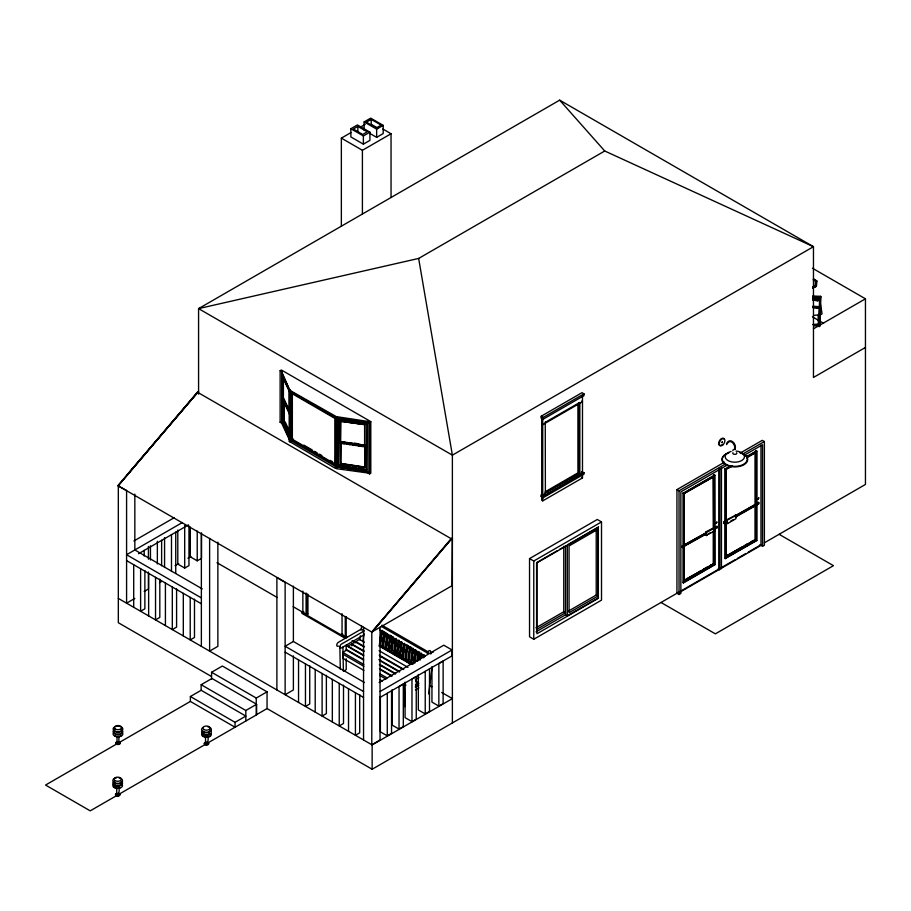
<?xml version="1.0" encoding="UTF-8"?>
<svg xmlns="http://www.w3.org/2000/svg" width="911" height="911" viewBox="0 0 911 911"><rect width="100%" height="100%" fill="white"/><g stroke="black" fill="none" stroke-linecap="round" stroke-linejoin="round"><path stroke-width="1.37" d="M819.103 326.115A181.46 28.332 83.6 0 1 819.148 314.659L819.285 307.394L819.479 308.077A180.378 28.173 83.6 0 0 819.308 326.673M820.116 326.001A181.46 28.332 83.6 0 1 820.151 314.546L820.173 313.635M819.479 308.077L817.178 308.339L817.019 307.656L819.501 307.326L819.82 297.874L813.329 297.487L813.159 296.041L820.663 296.326L820.344 315.16A180.435 28.173 83.6 0 0 820.299 325.261M812.806 306.244L819.308 306.643L819.501 307.326L819.536 299.833L819.729 300.528L817.44 300.778L813.238 300.14L813.033 299.446L819.763 299.765L819.627 297.191L817.361 297.453L817.531 298.136M820.333 305.914L820.663 296.326M813.329 297.487L813.352 296.724L820.857 297.009M812.76 288.172L816.427 286.282L816.916 281.055L813.477 278.834M359.879 639.966L360.414 635.764M361.12 630.161L361.644 625.948M362.954 641.743L364.013 633.327M428.66 693.886L431.951 667.649M379.477 644.316L381.219 630.571M381.925 630.298L380.001 645.409L379.306 645.694M384.579 633.304L382.836 647.049L382.13 647.322L380.479 646.366L382.404 631.255L383.098 630.981L382.745 633.726M381.88 640.592L382.221 637.848M382.13 647.322L384.055 632.211L384.749 631.927M387.403 634.944L385.66 648.678L384.954 648.951L383.303 648.006L385.228 632.883L385.922 632.61M385.399 636.732L385.752 633.988M384.954 648.951L386.879 633.84L387.585 633.566M386.139 649.634L388.052 634.523L389.714 635.479L387.79 650.591L386.139 649.634L388.485 650.317L390.409 635.195M387.357 645.239L387.71 642.483M388.234 638.36L388.576 635.616M393.233 636.835L391.32 651.946L390.614 652.219L388.963 651.263L390.887 636.151L391.582 635.878M390.01 648.245L390.363 645.5M390.887 641.378L391.24 638.622M390.614 652.219L392.539 637.108L390.887 636.151M393.45 653.859L395.363 638.736L396.069 638.463L394.144 653.574L393.45 653.859L391.787 652.902L393.711 637.78M393.711 643.007L394.064 640.262M396.536 639.42L394.622 654.531L396.274 655.487L396.968 655.214L398.722 641.469M395.499 652.88L395.841 650.135M396.365 646.013L396.718 643.268M396.274 655.487L398.198 640.376L398.893 640.091M399.098 657.116L401.022 642.004L401.717 641.731L399.804 656.842L399.098 657.116L397.447 656.171L399.371 641.048M397.447 656.171L398.153 655.886L398.494 653.141M399.2 647.641L399.542 644.897M404.552 643.36L402.628 658.482L401.933 658.755L400.271 657.799L402.195 642.688M401.33 654.77L400.977 657.526L400.271 657.799M401.853 650.648L402.195 647.903M401.933 658.755L403.846 643.633M403.106 659.427L405.031 644.316L406.682 645.273L404.757 660.384L403.106 659.427L405.452 660.111L407.376 644.999M404.678 652.287L405.031 649.532M410.201 646.628L408.287 661.739L407.581 662.024L405.93 661.067L407.855 645.945L408.549 645.671L408.208 648.416M407.581 662.024L409.506 646.901L407.855 645.945M412.865 649.634L411.112 663.379L410.417 663.652L408.766 662.696L410.679 647.584L411.385 647.311L411.032 650.055M410.417 663.652L412.33 648.541L413.036 648.256M412.808 659.928L413.161 657.184M413.685 653.062L414.038 650.317M413.412 663.914L415.165 650.169L415.86 649.896M414.289 662.263L415.689 651.263M414.767 663.219L416.338 650.853L417.99 651.798L416.771 661.42M416.509 654.69L416.862 651.946M417.466 661.147L418.696 651.524M418.115 660.726L419.162 652.481L419.869 652.208M419.162 657.696L419.515 654.952M419.948 660.304L420.814 653.438M420.825 658.653L421.52 653.164M421.474 658.232L421.998 654.109M423.296 657.81L423.649 655.066L424.344 654.793L424.002 657.537M118.908 736.02L118.863 743.137L117.063 742.772M118.612 787.616C120.036 789.154 118.498 797.763 116.995 794.164M207.435 736.498C209.667 737.83 206.239 747.68 206.171 742.92M732.797 450.706L733.389 449.43M726.454 443.828C730.246 435.948 737.899 445.399 734.63 449.601C735.986 444.409 729.734 437.519 726.671 444.545M364.719 424.72L340.486 421.281L364.821 424.492L362.134 424.093M366.769 447.13L338.744 442.883M364.821 445.194L340.486 441.983L340.691 420.836M366.769 423.148L366.461 470.156L338.436 465.897L338.949 419.857M364.924 446.618L364.821 467.537L340.691 463.881L340.896 442.723M118.02 485.529L197.391 392.174L451.514 538.891L372.144 632.245L118.123 485.836L197.698 392.356M134.839 598.413L126.583 603.173L126.583 490.482L118.123 485.836L198.575 391.331L127.141 474.802M451.161 538.697L371.79 632.052L371.79 744.742L380.046 739.983L380.046 627.28M335.555 416.805L336.876 416.703L336.466 468.687L368.01 473.014L369.57 473.914L370.8 473.208L370.8 421.622L369.57 422.328L368.01 421.429L336.876 416.703L336.876 468.288L335.555 468.391L335.965 416.407L289.8 390.318L281.693 371.597L280.132 370.697L280.132 422.283L281.693 423.182L289.983 441.14L289.288 441.38L289.288 389.794M335.555 468.391L289.288 441.38M363.899 670.405L343.026 658.346L342.912 652.424L346.442 650.101L363.637 660.019M350.86 128.713L357.408 124.932L369.923 132.163L369.923 140.374L363.375 144.154L350.86 136.935L350.86 128.713L363.375 135.944L369.923 132.163M364.138 130.125L364.138 121.915L370.675 118.134L383.201 125.365L383.201 133.575L376.653 137.356L369.82 133.405M357.852 126.413L353.297 129.043L362.692 134.464L367.247 131.833L357.852 126.413L357.852 131.674M371.221 119.375L366.381 122.176L376.334 127.927L381.174 125.126L371.221 119.375L371.221 124.306L377.86 128.144M341.352 226.327L341.352 138.13L350.906 132.619M360.449 127.107L365.22 124.352M364.138 121.915L376.653 129.134L383.201 125.365M341.352 138.13L362.407 150.292L391.047 133.758L391.047 197.493M865.45 347.444L813.466 377.45L813.466 246.687L559.661 100.153L198.575 308.624L198.575 394.156M418.65 258.439L604.733 150.998L813.466 246.687L452.38 455.158L198.575 308.624L418.65 258.439L452.38 455.158L452.38 722.935M280.132 370.697L281.362 369.991L370.8 421.622M280.132 422.283L281.362 421.577M133.906 540.975L174.172 517.721M182.428 522.493L126.583 554.731L201.365 597.901M138.495 553.74L188.52 524.861M175.071 565.651L178.727 563.545M187.962 558.215L190.923 556.496M144.166 591.467L148.425 589.007L148.425 571.983M159.493 582.619L161.623 581.389M177.793 530.031L177.793 564.08L184.694 568.065L188.964 565.606L188.964 525.886M190.319 527.059L190.319 556.849L197.22 560.834L201.49 558.375L201.49 532.844M541.202 416.225L581.981 392.687L584.008 393.848L584.008 395.602L543.229 419.151L541.202 417.978L541.202 416.225L543.229 417.397L584.008 393.848M541.202 417.978L542.728 418.274L542.728 495.322L545.382 493.785L545.256 422.066M545.382 422.294L579.829 402.4L579.829 473.902L582.482 472.365L582.482 395.317M344.813 637.04L346.191 636.242L346.658 637.575L345.269 638.372L301.94 613.354L301.94 612.294L303.329 611.497M303.784 611.759L302.862 612.294L302.862 591.091M305.629 614.424L307.007 613.627L307.929 614.162L307.929 594.291M306.551 614.959L307.929 614.162M211.58 679.242L211.58 672.261L222.375 666.032L267.048 691.825L267.048 708.576L372.144 769.26L719.007 568.999M813.466 328.825L865.45 298.819L865.45 484.447L764.352 542.819M205.601 744.241L90.223 810.847L45.55 785.054L190.376 701.436L190.376 696.516L235.049 722.309L245.833 716.08L201.16 690.287L201.16 684.708L211.956 678.467L256.629 704.26L256.629 714.782L208.05 742.818M190.376 696.516L201.16 690.287M545.256 491.735L577.927 472.877L577.927 404.632M582.482 472.365L581.469 471.784L584.008 472.661L584.008 474.119L543.229 497.657L541.202 496.495L541.202 495.026L542.728 495.322M545.598 492.487L578.815 473.321L580.842 474.483L546.395 494.81L544.368 493.204M546.828 492.225L578.815 473.754L578.815 402.696M541.202 496.495L542.728 496.78L542.728 500.879L582.482 477.922L582.482 473.834M541.202 495.026L543.229 496.199L584.008 472.661M364.446 682.533L293.388 641.503L285.132 646.263L363.546 691.54M340.657 634.648L342.046 633.851M341.579 635.183L342.969 634.386M301.94 612.294L345.269 637.313L346.658 636.516M363.796 635.001L341.488 647.88A2.334 1.355 -60 0 1 339.837 646.924A2.334 1.355 -60 0 1 341.488 644.066L364.32 630.879L361.246 629.114L338.414 642.289A2.334 1.355 -60 0 0 336.763 645.159A2.334 1.355 -60 0 0 338.414 646.104M211.58 672.261L256.253 698.054L267.048 691.825M351.874 645.899L351.874 643.986L355.415 641.936L364.013 646.901M201.16 684.708L245.833 710.5L256.629 704.26M267.048 708.576L256.253 714.816L256.253 698.054M529.542 558.591L597.286 519.475L601.511 521.923L601.511 600.144L533.766 639.26L529.542 636.812L529.542 558.591L533.766 561.028L601.511 521.923M344.324 670.69L346.214 669.608L346.214 658.733M557.088 550.825L536.59 562.668L536.59 629.478L565.526 612.773L563.761 611.759L536.032 627.759M559.502 549.435L565.526 545.962L565.526 614.811L567.291 615.836L598.55 597.787M598.55 526.888L567.291 544.937L567.291 615.836M734.414 449.351L735.177 449.282M727.194 465.122L680.87 491.872L680.87 593.437L679.037 594.496L676.941 593.289L676.941 489.606L724.496 462.15M740.336 453.006L762.291 440.332L764.375 441.539L764.375 545.222L762.553 546.281L759.933 544.767M676.941 489.606L679.037 490.813L725.372 464.063M742.431 454.213L764.375 441.539M744.264 455.272L762.553 444.716L762.553 546.281M682.703 582.402L683.489 582.858L714.907 564.718L714.645 475.098L683.227 493.227L683.227 582.71L714.645 564.569L714.645 530.487M729.95 466.261L725.11 469.051L725.11 558.523L756.79 540.542L756.79 451.059L755.743 450.455L755.743 539.938L756.79 540.542M746.861 456.491L756.529 450.911L756.529 540.382L725.11 558.523M682.703 492.931L683.489 493.386L714.907 475.246M724.587 468.744L725.372 469.199L731.419 465.715M747.122 456.639L756.79 451.059M713.598 527.458L713.336 476.76L684.013 493.682L684.013 580.74L713.336 563.818L713.336 531.523M732.011 465.976L725.896 469.507L725.896 556.553L755.219 539.631L755.219 452.573L746.667 457.516M683.751 493.534L713.598 476.909M725.634 469.347L732.273 466.125M746.929 457.664L755.481 452.721L755.481 539.779L725.634 556.405M379.113 682.544L443.782 645.204L452.038 649.976L452.038 655.863L380.046 697.427M380.046 691.54L452.038 649.976M415.382 679.663L418.901 677.636M415.473 689.878L418.912 687.896M568.498 611.065L596.227 595.054L597.98 596.067L597.98 529.257L569.056 545.962L569.056 612.773L597.98 596.067M714.463 530.509L714.987 530.817L706.082 535.349L706.082 531.728L714.987 527.184M727.012 519.646L735.917 515.102L735.917 518.735L727.536 523.574L727.012 519.646L727.536 523.574M706.082 534.142L682.191 547.34L682.191 546.122L717.264 526.478L717.264 527.685L714.463 529.302M727.012 522.06L723.687 523.381L723.687 522.162L758.761 502.519L758.761 503.726L735.393 517.22M682.191 546.122L706.082 532.935M717.264 526.478L714.463 528.095L714.463 526.888M723.687 522.162L727.012 520.853M758.761 502.519L735.393 516.013L735.393 514.806M682.191 547.34L685.767 545.268M688.147 543.89L704.829 534.267M724.883 522.686L727.263 521.308M735.598 516.491L758.761 503.726M536.055 631.824L565.526 614.811M706.082 535.349L710.876 532.582M730.599 521.194L733.002 519.817M380.377 696.391L380.377 731.852L387.277 735.837L391.548 733.378L391.548 690.823M399.041 729.085L403.311 726.625L403.311 684.059L399.041 686.53L399.041 729.085L392.14 725.099L392.14 689.638M411.977 721.614L416.247 719.155L416.247 676.6L411.977 679.059L411.977 721.614L405.076 717.629L405.076 682.168M418.331 674.47L418.331 709.931L425.232 713.917L429.502 711.457L429.502 668.902M438.851 706.093L443.122 703.634L443.122 661.079L438.851 663.538L438.851 706.093L431.951 702.108L431.951 666.647M118.328 598.413L372.144 744.947L452.38 698.623L441.71 692.451M686.199 579.18L694.751 574.237M697.188 572.825L700.855 570.719M703.303 569.307L706.959 567.189M710.626 565.071L713.598 563.966L713.598 530.259M726.853 555.699L741.52 547.238M745.187 545.12L747.624 543.708M751.29 541.601L755.481 539.779M683.751 580.592L713.598 563.966M752.122 542.022L754.536 540.633M687.543 579.612L689.957 578.212M699.625 572.632L708.075 567.758M710.489 566.357L714.122 564.262L714.122 530.179M725.794 557.521L731.84 554.036M734.255 552.635L737.876 550.551M741.508 548.456L749.958 543.571M752.384 542.182L754.798 540.781M720.066 568.384L734.858 559.855M737.295 558.443L745.904 553.478M748.261 552.112L760.662 544.949M680.506 591.831L719.098 569.557L719.098 469.404M718.05 568.954L719.348 569.705L721.444 568.498L721.444 468.345M291.645 393.37L292.351 392.96L292.351 439.284L335.544 464.291L334.827 464.701L291.645 439.694L291.645 393.37L334.827 418.377L334.827 464.701M291.645 439.694L293.069 438.874M334.827 418.377L335.544 417.967M812.612 286.908L815.094 285.633L815.516 281.34L813.181 279.825M812.76 287.887L816.427 286.282M415.405 685.015L418.935 683.261L416.486 681.838M415.291 686.985L418.821 685.231M380.479 646.366L381.174 646.093M383.303 648.006L384.009 647.721M387.79 650.591L388.485 650.317M388.963 651.263L389.657 650.989M391.787 652.902L392.493 652.629M404.757 660.384L405.452 660.111M405.93 661.067L408.287 661.739M408.766 662.696L409.46 662.422M412.284 664.051L411.59 664.335L413.514 649.213L415.165 650.169M289.436 391.753L289.436 412.455L283.014 398.528L283.014 377.837L289.436 391.753L290.222 391.628M283.014 398.528L289.835 412.387M283.799 401.432L283.799 420.757L290.028 433.351M282.114 421.451L289.573 437.622L289.573 391.286L282.114 375.127L282.114 421.451L284.05 421.155M813.5 315.445L820.447 314.614A1.981 1.15 0 0 0 822.018 313.384L820.458 303.887M812.76 324.544L818.636 323.997M813.591 324.999L818.75 324.931M815.254 325.113L818.636 324.863L819.752 325.683M813.603 325.865L818.75 325.785M819.558 299.081L813.067 298.683L813.238 300.14L813.067 298.683M819.148 314.659L820.151 314.546M812.999 306.927L817.44 307.554M812.976 307.69L817.178 308.339M366.564 423.604L338.539 419.345L338.539 443.327M366.461 423.82L338.436 419.572L338.436 465.897M343.367 421.246L347.387 421.85M350.075 422.26L352.751 422.67M355.438 423.068L359.458 423.683M354.356 443.133L357.158 443.555M340.145 441.448L365.357 445.274M340.589 441.755L364.719 445.422L364.821 424.492M340.145 443.099L344.347 443.737M347.148 444.158L350.075 444.602M352.751 445.012L355.552 445.433M358.353 445.855L362.555 446.492M340.896 463.426L365.026 467.092M340.794 463.653L364.924 467.309M340.35 464.986L344.552 465.623M347.353 466.056L350.154 466.478M352.956 466.899L355.757 467.332M358.558 467.753L362.76 468.391M366.757 469.472L338.744 465.225L338.744 418.901M206.592 742.886L207.435 743.376M812.475 268.233L865.45 298.819M812.475 316.857L823.555 323.257M382.859 129.02L391.047 133.758M581.469 401.159L582.482 401.751L542.728 424.697L541.715 424.116M779.11 534.301L833.463 565.674L715.374 633.851L661.033 602.478M717.264 527.685L716.741 526.171M706.082 531.728L706.606 535.657M581.469 477.341L582.482 477.922M714.907 564.718L713.86 564.114L713.86 530.031M720.134 567.747L721.444 568.498M542.728 500.879L541.715 500.298L541.715 496.199M381.891 625.151L428.557 652.094M381.493 626.506L428.159 653.449M382.404 631.255L384.055 632.211M385.228 632.883L386.879 633.84M410.679 647.584L412.33 648.541M379.705 630.15L425.141 656.387M379.42 644.624L389.248 650.295M392.926 652.424L412.581 663.766M398.153 655.886L399.804 656.842M379.01 645.979L410.941 664.415M364.332 642.175L359.424 639.34L355.894 641.663L364.491 646.628M379.067 650.682L407.934 667.353M379.227 655.134L403.789 669.323M379.978 656.125L403.311 669.596M216.989 562.713L277.16 597.457M293.126 606.669L306.096 614.162L306.096 592.959M345.736 637.04L342.046 634.91L342.046 613.707M352.067 640.706L355.757 642.824M429.423 685.368L431.882 686.78M351.874 643.986L364.149 651.08M378.896 659.587L399.77 671.635M415.735 680.859L418.195 682.271M363.671 651.354L351.395 644.259L347.854 646.013L363.819 655.237M379.636 660.566L399.291 671.919M379.785 664.449L395.75 673.673M347.376 646.298L363.341 655.51M379.306 664.734L395.272 673.946M346.305 649.463L363.489 659.393M379.454 668.617L391.741 675.7M379.602 669.243L391.878 676.326M342.912 652.424L363.785 664.472M379.75 673.696L387.118 677.943M343.026 654.257L363.899 666.317M379.864 675.529L386.002 679.071M379.864 679.617L382.324 681.041M202.265 588.893L134.839 549.959L134.839 494.092M126.583 560.618L201.365 603.788M285.132 652.151L363.546 697.427M211.352 676.429L118.328 622.725L118.328 485.711M190.376 701.436L235.049 727.229L235.049 722.309M290.507 391.4L335.965 417.716M297.145 395.738L299.548 397.128M301.951 398.517L304.354 399.906M306.745 401.295L309.148 402.685M317.54 407.547L319.943 408.937M322.346 410.326L329.543 414.494M331.946 415.883L334.337 417.272M303.864 445.126L312.257 449.988M314.659 451.378L317.062 452.767M319.454 454.156L321.856 455.546M330.249 460.408L332.652 461.797M290.507 440.355L335.965 466.671M813.477 279.108L816.916 281.055M559.661 100.153L604.733 150.998M281.693 372.918L289.983 390.876M283.07 376.311L289.96 391.229M283.799 398.414L290.222 412.33M284.38 401.318L286.726 406.397M289.96 415.211L282.501 399.052L282.501 376.482M285.154 421.895L290.415 433.283M283.799 420.757L290.37 434.832M290.165 436.198L283.275 421.281L283.275 400.111M281.693 421.873L289.983 439.831M819.627 297.191L819.82 297.874M817.44 300.778L815.117 299.48L815.277 300.163M404.313 687.873L404.427 693.806M404.336 683.933L404.78 706.685M342.912 647.061L343.379 671.236M339.871 646.708L340.315 669.471M760.981 445.217L760.981 545.37L721.182 568.35L721.182 468.197M758.237 502.212L758.237 503.43M756.005 450.615L756.005 540.086M726.158 469.655L726.158 556.712M725.372 469.199L725.372 558.671M724.211 522.47L724.211 523.677M719.348 468.14L719.348 569.705M714.645 475.098L714.645 527.64M714.122 474.79L714.122 527.344M713.86 474.642L713.86 527.184M713.336 476.76L713.336 527.31M684.275 493.83L684.275 580.888M683.489 493.386L683.489 582.858M682.715 546.429L682.715 547.636M679.037 490.813L679.037 594.496M596.227 529.655L596.227 595.054M563.761 546.361L563.761 611.759M543.229 417.397L543.229 419.151M543.229 496.199L543.229 497.657M541.715 417.682L541.715 494.741M533.766 561.028L533.766 639.26M425.232 671.361L425.232 713.917M387.277 693.282L387.277 735.837M376.653 129.134L376.653 137.356M372.144 744.947L372.144 769.26M369.57 422.328L369.57 473.914M368.01 421.429L368.01 473.014M364.821 446.834L364.821 467.537M364.616 424.947L364.616 445.65M363.546 627.28L363.546 739.983M363.375 135.944L363.375 144.154M362.407 150.292L362.407 214.028M359.697 694.535L359.697 732.831L355.427 735.291L355.427 692.736M348.526 688.75L348.526 731.305M346.191 616.565L346.191 636.242M346.214 645.147L346.214 650.579M345.269 616.986L345.269 636.778M345.269 637.313L345.269 638.372M343.504 685.186L343.504 723.482L339.234 725.942L339.234 683.387M340.794 442.951L340.691 463.881M340.589 421.064L340.486 441.983M332.333 679.401L332.333 721.956M326.377 675.29L326.377 713.598L322.107 716.057L322.107 673.502M315.206 669.517L315.206 712.072M309.729 665.679L309.729 703.975L305.458 706.446L305.458 663.891M307.007 593.835L307.007 613.627M298.546 659.906L298.546 702.461M293.388 586.103L293.388 641.503M293.388 655.897L293.388 689.946L285.132 694.706L285.132 582.345L276.887 577.574L276.887 689.946M290.507 390.079L290.507 441.664M289.983 389.555L289.983 441.14M289.8 390.318L289.8 441.892M284.186 402.753L284.186 420.7M283.412 379.158L283.412 398.471M281.693 371.597L281.693 423.182M245.833 710.5L245.833 721.011M217.866 542.102L217.866 646.343L209.621 651.114L209.621 538.412M205.533 736.623L205.533 743.501M201.365 533.652L201.365 646.343M197.22 531.045L197.22 560.834M194.487 599.142L194.487 637.449L190.217 639.909L190.217 597.354M184.694 525.51L184.694 568.065M183.305 593.368L183.305 635.924M176.586 588.813L176.586 627.11L172.316 629.581L172.316 587.026M175.743 532.092L175.743 573.235M171.484 534.563L171.484 571.448M165.415 583.029L165.415 625.595M164.572 537.672L164.572 567.462M161.623 540.257L161.623 565.788M159.812 579.123L159.812 617.43L155.542 619.89L155.542 577.335M157.352 541.293L157.352 564M150.452 545.826L150.452 560.003M148.641 573.349L148.641 615.904M148.425 546.452L148.425 559.217M144.872 570.502L144.872 608.81L140.613 611.27L140.613 568.715M144.166 550.335L144.166 556.006M133.701 564.729L133.701 607.284M117.018 736.134L117.018 743.012M116.722 787.73L116.722 794.608M117.883 793.31A2.164 1.253 0 0 1 119.614 795.098A2.164 1.253 0 0 1 116.118 795.428A2.164 1.253 0 0 1 116.779 793.413M120.457 784.667A2.892 1.663 0 0 1 116.915 785.84M115.629 785.407A2.892 1.663 0 0 1 114.877 784.667M120.081 787.844A3.61 2.084 0 0 1 116.289 788.22A3.61 2.084 0 0 1 114.057 786.421M117.883 793.606A2.164 1.253 0 0 1 119.614 795.394A2.164 1.253 0 0 1 116.118 795.713A2.164 1.253 0 0 1 116.779 793.709M118.931 777.835A4.874 2.813 0 0 1 121.664 782.162A4.874 2.813 0 0 1 113.67 782.162A4.874 2.813 0 0 1 116.403 777.835M122.37 782.469A4.874 2.813 0 0 1 117.667 786.022A4.874 2.813 0 0 1 112.964 782.469M121.14 781.342A3.598 2.073 0 0 1 117.667 783.95A3.598 2.073 0 0 1 114.194 781.342M122.37 784.838A4.874 2.813 0 0 1 117.667 788.379A4.874 2.813 0 0 1 112.964 784.838M121.14 783.699A3.598 2.073 0 0 1 117.667 786.307A3.598 2.073 0 0 1 114.194 783.699M119.239 741.941A2.164 1.253 0 0 1 119.478 743.854A2.164 1.253 0 0 1 116.175 743.661A2.164 1.253 0 0 1 117.075 741.816M118.715 734.243A2.892 1.663 0 0 1 117.223 734.243M121.3 735.496A3.61 2.084 0 0 1 118.168 736.783A3.61 2.084 0 0 1 114.809 735.712M119.239 742.237A2.164 1.253 0 0 1 119.478 744.15A2.164 1.253 0 0 1 116.175 743.957A2.164 1.253 0 0 1 117.075 742.112M121.414 729.62A4.874 2.813 0 0 1 121.414 733.594A4.874 2.813 0 0 1 114.524 733.594A4.874 2.813 0 0 1 114.524 729.62M121.436 729.745A3.598 2.073 0 0 1 117.963 732.353A3.598 2.073 0 0 1 114.49 729.745M121.414 731.977A4.874 2.813 0 0 1 121.414 735.951A4.874 2.813 0 0 1 114.524 735.951A4.874 2.813 0 0 1 114.524 731.977M121.436 733.173A3.598 2.073 0 0 1 117.963 734.71A3.598 2.073 0 0 1 114.49 733.173M207.754 742.419A2.164 1.253 0 0 1 207.697 744.469A2.164 1.253 0 0 1 204.383 743.74A2.164 1.253 0 0 1 206.706 742.192M209.268 733.549A2.892 1.663 0 0 1 206.478 734.79A2.892 1.663 0 0 1 203.688 733.549M209.815 735.974A3.61 2.084 0 0 1 204.394 736.885M203.324 736.19A3.61 2.084 0 0 1 202.88 735.302M208.46 743.217A2.164 1.253 0 0 1 207.013 744.947A2.164 1.253 0 0 1 204.326 743.82A2.164 1.253 0 0 1 206.706 742.488M207.742 726.716A4.874 2.813 0 0 1 210.896 730.622A4.874 2.813 0 0 1 203.688 731.738A4.874 2.813 0 0 1 203.039 727.445M209.929 730.098A4.874 2.813 0 0 1 207.742 734.801A4.874 2.813 0 0 1 201.775 731.362M209.951 731.294A3.598 2.073 0 0 1 206.478 732.831A3.598 2.073 0 0 1 203.005 731.294M211.193 733.719A4.874 2.813 0 0 1 206.478 737.261A4.874 2.813 0 0 1 201.775 733.719M209.951 733.651A3.598 2.073 0 0 1 205.556 735.12A3.598 2.073 0 0 1 203.005 732.581M736.669 452.744A2.016 1.162 0 0 1 734.813 454.35A2.016 1.162 0 0 1 732.956 452.744M740.689 452.813A12.469 7.197 0 0 1 744.458 463.733A12.469 7.197 0 0 1 725.167 463.733A12.469 7.197 0 0 1 728.948 452.813M736.065 451.093A9.657 5.58 0 0 1 743.387 459.19A9.657 5.58 0 0 1 727.695 460.385A9.657 5.58 0 0 1 731.123 451.469M739.743 452.619A12.879 7.436 0 0 1 745.517 463.619A12.879 7.436 0 0 1 725.714 464.747A12.879 7.436 0 0 1 727.661 453.314M722.594 444.283A4.02 2.323 -60 0 1 718.87 444.648A4.02 2.323 -60 0 1 720.407 439.466A4.02 2.323 -60 0 1 724.131 439.102M818.317 315.126A54.66 8.541 83.6 0 0 818.533 324.851A19.233 3.006 83.6 0 1 818.579 326.058M819.456 322.494A54.66 8.541 83.6 0 0 819.536 324.737A19.233 3.006 83.6 0 1 819.581 325.944M818.511 315.696A53.715 8.393 83.6 0 0 818.727 325.273A20.144 3.143 83.6 0 1 818.773 326.514M819.729 325.159A53.715 8.393 83.6 0 1 819.524 313.612M405.964 685.106A2.334 1.355 -60 0 1 404.53 683.068M427.35 653.369A2.334 1.355 -60 0 1 429.24 650.682A2.334 1.355 -60 0 1 430.618 652.071M430.766 654.041A2.334 1.355 -60 0 1 431.461 653.05M432.315 652.458A2.334 1.355 -60 0 1 433.089 652.401M452.38 537.866L452.038 585.716L371.79 632.052L452.38 537.866M813.159 296.041L813.124 296.804L813.159 296.041M716.877 522.071L716.251 523.324L716.877 522.071M758.761 497.884L758.134 499.148L758.761 497.884M722.343 441.949L721.899 442.564L722.343 441.949M598.333 527.423L536.943 562.861L536.943 633.76L598.333 598.311L598.333 527.423M368.01 422.75L336.876 418.024L368.01 422.75M368.01 471.704L336.876 466.979L368.01 471.704M115.128 780.693A3.598 2.073 0 0 0 121.14 779.759A3.598 2.073 0 0 0 116.733 777.22A3.598 2.073 0 0 0 115.128 780.693M114.524 730.941A4.874 2.813 0 0 0 122.678 729.677A4.874 2.813 0 0 0 116.699 726.238A4.874 2.813 0 0 0 114.524 730.941M115.424 729.096A3.598 2.073 0 0 0 121.436 728.162A3.598 2.073 0 0 0 117.041 725.623A3.598 2.073 0 0 0 115.424 729.096M203.939 729.574A3.598 2.073 0 0 0 209.951 728.641A3.598 2.073 0 0 0 205.556 726.101A3.598 2.073 0 0 0 203.939 729.574M722.81 444.955A4.02 2.323 -60 0 0 724.086 438.726A4.02 2.323 -60 0 0 719.326 442.94A4.02 2.323 -60 0 0 722.81 444.955"/></g></svg>
